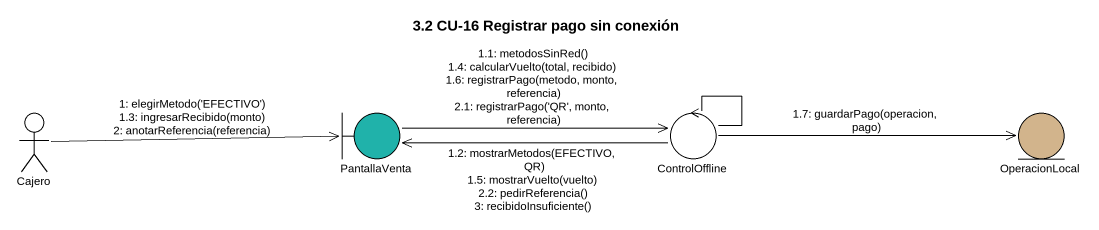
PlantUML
@startuml
title 3.2 CU-16 Registrar pago sin conexión
actor Cajero
boundary PantallaVenta #20B2AA
control ControlOffline
entity OperacionLocal #D2B48C
ControlOffline -- ControlOffline
Cajero -right-> PantallaVenta : 1: elegirMetodo('EFECTIVO')\n1.3: ingresarRecibido(monto)\n2: anotarReferencia(referencia)
PantallaVenta -right-> ControlOffline : 1.1: metodosSinRed()\n1.4: calcularVuelto(total, recibido)\n1.6: registrarPago(metodo, monto, referencia)\n2.1: registrarPago('QR', monto, referencia)
ControlOffline -left-> PantallaVenta : 1.2: mostrarMetodos(EFECTIVO, QR)\n1.5: mostrarVuelto(vuelto)\n2.2: pedirReferencia()\n3: recibidoInsuficiente()
ControlOffline -right-> OperacionLocal : 1.7: guardarPago(operacion, pago)
@enduml
